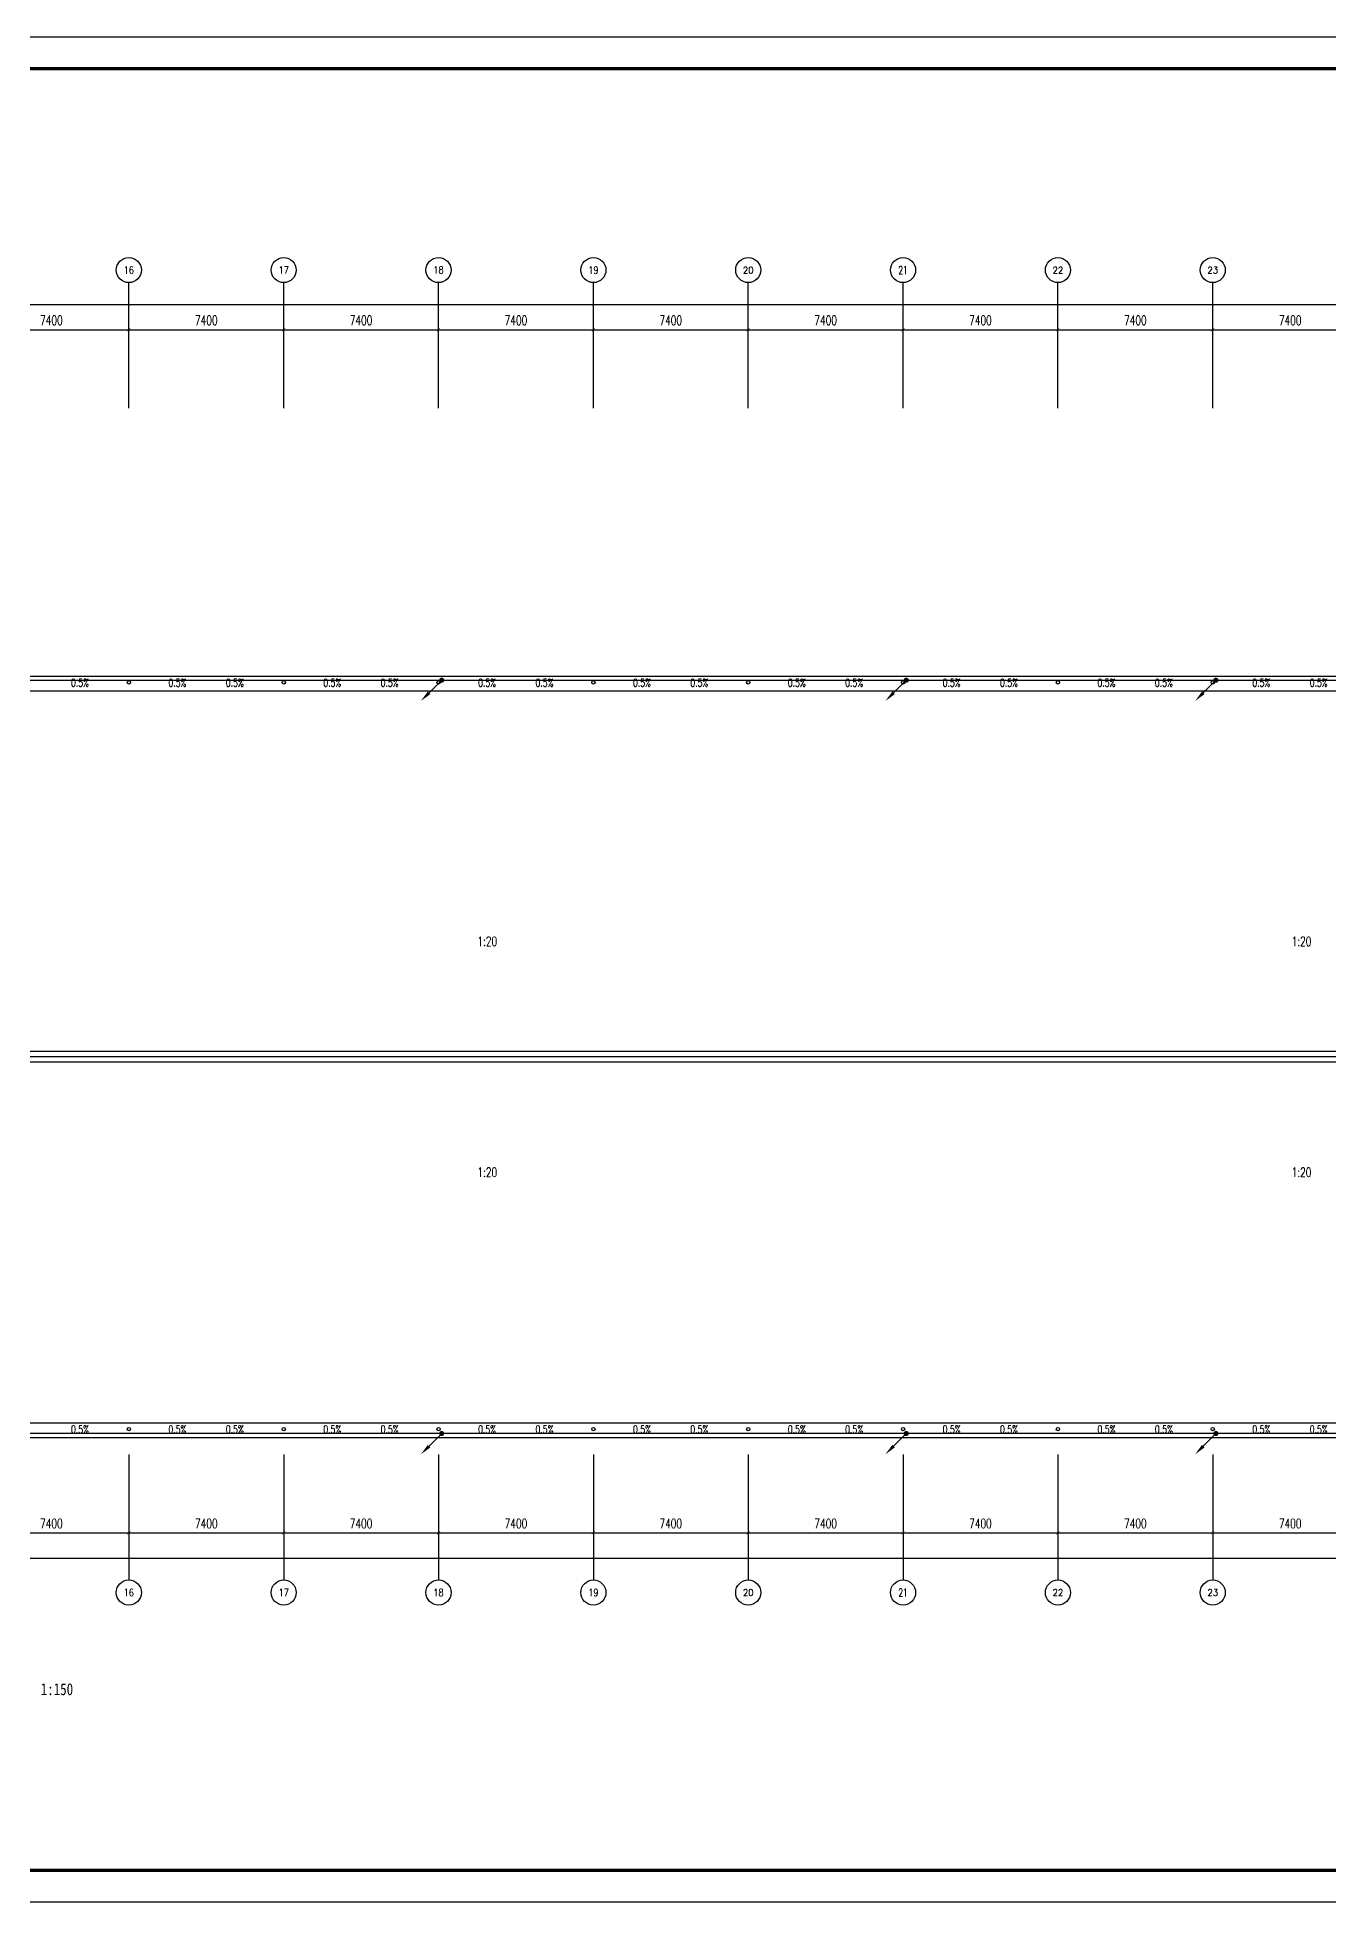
# Model space of a CAD drawing. Extents: x 1751103 to 2598738, y -609732 to 659428.
# Drawn here: x 2214472 to 2276190, y -353364 to -264264 of the extents above; entities that cross this region are included whole.
import ezdxf
from ezdxf.enums import TextEntityAlignment as Align

# ---------------------------------------------------------------- set-up
doc = ezdxf.new("R2010")
doc.units = 0
doc.header["$LTSCALE"] = 1000
doc.header["$MEASUREMENT"] = 0
doc.layers.get('0').update_dxf_attribs({"linetype": 'CONTINUOUS'})
doc.layers.get('DEFPOINTS').update_dxf_attribs({"linetype": 'CONTINUOUS'})
for name, color, linetype in [('AXIS', 3, 'CONTINUOUS'), ('AXIS_TEXT', 7, 'CONTINUOUS'), ('DIM_SYMB', 3, 'CONTINUOUS'), ('LWIRE', 4, 'CONTINUOUS'), ('PUB_TEXT', 7, 'CONTINUOUS'), ('PUB_TITLE', 4, 'CONTINUOUS'), ('TEL_TEXT', 7, 'CONTINUOUS')]:
    doc.layers.add(name, color=color, linetype=linetype)
doc.styles.add('_TCH_AXIS', font='COMPLEX', dxfattribs={"bigfont": 'GBCBIG'})
doc.styles.add('_TCH_DIM', font='SIMPLEX', dxfattribs={"bigfont": 'GBCBIG'})
doc.styles.add('COMPLEX', font='COMPLEX')
doc.styles.add('DIM_FONT', font='SIMPLEX', dxfattribs={"width": 0.7, "bigfont": 'GBCBIG'})
doc.styles.get("Standard").update_dxf_attribs({"font": 'gbenor.shx', "bigfont": 'gbcbig.shx'})
doc.styles.add('新宋体', font='', dxfattribs={"width": 0.8})
doc.styles.get('新宋体').set_extended_font_data('NSimSun')
doc.dimstyles.new('DIMN150', dxfattribs={"dimscale": 1.5, "dimtxt": 300, "dimasz": 100, "dimexe": 250, "dimexo": 300, "dimgap": 150, "dimtad": 1, "dimdec": 0, "dimzin": 0, "dimtxsty": 'DIM_FONT', "dimblk": 'ARCHTICK', "dimcen": 0.09, "dimclrt": 7, "dimazin": 3, "dimtfac": 1, "dimtdec": 0, "dimtix": 1, "dimtmove": 0, "dimatfit": 3, "dimtolj": 1, "dimtzin": 0})

# ---------------------------------------------------------------- blocks, each defined once
blk = doc.blocks.new('_AXISO')
blk.add_circle((0, 0), 0.5)
at = {"layer": 'AXIS_TEXT', "style": 'COMPLEX', "width": 1.041667}
blk.add_attdef('A', text='', height=0.56, dxfattribs=at).set_placement((-0.25, -0.28), (0.25, -0.28), align=Align.FIT)
blk = doc.blocks.new('_ARCHTICK')
at = {"color": 0, "linetype": 'BYBLOCK', "const_width": 0.15}
blk.add_lwpolyline([(-0.5, -0.5), (0.5, 0.5)], dxfattribs=at)
blk = doc.blocks.new('*D130')
at = {"layer": 'AXIS', "color": 0}
for p, q in [((2107848, -329473), (2107848, -334348)), ((2315048, -329473), (2315048, -334348)), ((2107848, -333973), (2315048, -333973))]:
    blk.add_line(p, q, dxfattribs=at)
at = {"layer": 'DEFPOINTS', "color": 0}
for p in [(2107848, -329023), (2315048, -329023), (2315048, -333973)]:
    blk.add_point(p, dxfattribs=at)
at = {"layer": 'AXIS', "color": 0, "xscale": 150, "yscale": 150, "zscale": 150, "rotation": 180}
blk.add_blockref('_ARCHTICK', (2107848, -333973), dxfattribs=at)
at = {"layer": 'AXIS', "color": 0, "xscale": 150, "yscale": 150, "zscale": 150}
blk.add_blockref('_ARCHTICK', (2315048, -333973), dxfattribs=at)
at = {"layer": 'AXIS', "color": 7, "insert": (2211448, -333523), "char_height": 450, "attachment_point": 5, "style": 'DIM_FONT'}
blk.add_mtext('\\A1;207200', dxfattribs=at)
blk = doc.blocks.new('*D145')
at = {"layer": 'AXIS', "color": 0}
for p, q in [((2211448, -329473), (2211448, -333148)), ((2218848, -329473), (2218848, -333148)), ((2211448, -332773), (2218848, -332773))]:
    blk.add_line(p, q, dxfattribs=at)
at = {"layer": 'DEFPOINTS', "color": 0}
for p in [(2211448, -329023), (2218848, -329023), (2218848, -332773)]:
    blk.add_point(p, dxfattribs=at)
at = {"layer": 'AXIS', "color": 0, "xscale": 150, "yscale": 150, "zscale": 150, "rotation": 180}
blk.add_blockref('_ARCHTICK', (2211448, -332773), dxfattribs=at)
at = {"layer": 'AXIS', "color": 0, "xscale": 150, "yscale": 150, "zscale": 150}
blk.add_blockref('_ARCHTICK', (2218848, -332773), dxfattribs=at)
at = {"layer": 'AXIS', "color": 7, "insert": (2215148, -332323), "char_height": 450, "attachment_point": 5, "style": 'DIM_FONT'}
blk.add_mtext('\\A1;7400', dxfattribs=at)
blk = doc.blocks.new('*D146')
at = {"layer": 'AXIS', "color": 0}
for p, q in [((2218848, -329473), (2218848, -333148)), ((2226248, -329473), (2226248, -333148)), ((2218848, -332773), (2226248, -332773))]:
    blk.add_line(p, q, dxfattribs=at)
at = {"layer": 'DEFPOINTS', "color": 0}
for p in [(2218848, -329023), (2226248, -329023), (2226248, -332773)]:
    blk.add_point(p, dxfattribs=at)
at = {"layer": 'AXIS', "color": 0, "xscale": 150, "yscale": 150, "zscale": 150, "rotation": 180}
blk.add_blockref('_ARCHTICK', (2218848, -332773), dxfattribs=at)
at = {"layer": 'AXIS', "color": 0, "xscale": 150, "yscale": 150, "zscale": 150}
blk.add_blockref('_ARCHTICK', (2226248, -332773), dxfattribs=at)
at = {"layer": 'AXIS', "color": 7, "insert": (2222548, -332323), "char_height": 450, "attachment_point": 5, "style": 'DIM_FONT'}
blk.add_mtext('\\A1;7400', dxfattribs=at)
blk = doc.blocks.new('*D147')
at = {"layer": 'AXIS', "color": 0}
for p, q in [((2226248, -329473), (2226248, -333148)), ((2233648, -329473), (2233648, -333148)), ((2226248, -332773), (2233648, -332773))]:
    blk.add_line(p, q, dxfattribs=at)
at = {"layer": 'DEFPOINTS', "color": 0}
for p in [(2226248, -329023), (2233648, -329023), (2233648, -332773)]:
    blk.add_point(p, dxfattribs=at)
at = {"layer": 'AXIS', "color": 0, "xscale": 150, "yscale": 150, "zscale": 150, "rotation": 180}
blk.add_blockref('_ARCHTICK', (2226248, -332773), dxfattribs=at)
at = {"layer": 'AXIS', "color": 0, "xscale": 150, "yscale": 150, "zscale": 150}
blk.add_blockref('_ARCHTICK', (2233648, -332773), dxfattribs=at)
at = {"layer": 'AXIS', "color": 7, "insert": (2229948, -332323), "char_height": 450, "attachment_point": 5, "style": 'DIM_FONT'}
blk.add_mtext('\\A1;7400', dxfattribs=at)
blk = doc.blocks.new('*D148')
at = {"layer": 'AXIS', "color": 0}
for p, q in [((2233648, -329473), (2233648, -333148)), ((2241048, -329473), (2241048, -333148)), ((2233648, -332773), (2241048, -332773))]:
    blk.add_line(p, q, dxfattribs=at)
at = {"layer": 'DEFPOINTS', "color": 0}
for p in [(2233648, -329023), (2241048, -329023), (2241048, -332773)]:
    blk.add_point(p, dxfattribs=at)
at = {"layer": 'AXIS', "color": 0, "xscale": 150, "yscale": 150, "zscale": 150, "rotation": 180}
blk.add_blockref('_ARCHTICK', (2233648, -332773), dxfattribs=at)
at = {"layer": 'AXIS', "color": 0, "xscale": 150, "yscale": 150, "zscale": 150}
blk.add_blockref('_ARCHTICK', (2241048, -332773), dxfattribs=at)
at = {"layer": 'AXIS', "color": 7, "insert": (2237348, -332323), "char_height": 450, "attachment_point": 5, "style": 'DIM_FONT'}
blk.add_mtext('\\A1;7400', dxfattribs=at)
blk = doc.blocks.new('*D149')
at = {"layer": 'AXIS', "color": 0}
for p, q in [((2241048, -329473), (2241048, -333148)), ((2248448, -329473), (2248448, -333148)), ((2241048, -332773), (2248448, -332773))]:
    blk.add_line(p, q, dxfattribs=at)
at = {"layer": 'DEFPOINTS', "color": 0}
for p in [(2241048, -329023), (2248448, -329023), (2248448, -332773)]:
    blk.add_point(p, dxfattribs=at)
at = {"layer": 'AXIS', "color": 0, "xscale": 150, "yscale": 150, "zscale": 150, "rotation": 180}
blk.add_blockref('_ARCHTICK', (2241048, -332773), dxfattribs=at)
at = {"layer": 'AXIS', "color": 0, "xscale": 150, "yscale": 150, "zscale": 150}
blk.add_blockref('_ARCHTICK', (2248448, -332773), dxfattribs=at)
at = {"layer": 'AXIS', "color": 7, "insert": (2244748, -332323), "char_height": 450, "attachment_point": 5, "style": 'DIM_FONT'}
blk.add_mtext('\\A1;7400', dxfattribs=at)
blk = doc.blocks.new('*D150')
at = {"layer": 'AXIS', "color": 0}
for p, q in [((2248448, -329473), (2248448, -333148)), ((2255848, -329473), (2255848, -333148)), ((2248448, -332773), (2255848, -332773))]:
    blk.add_line(p, q, dxfattribs=at)
at = {"layer": 'DEFPOINTS', "color": 0}
for p in [(2248448, -329023), (2255848, -329023), (2255848, -332773)]:
    blk.add_point(p, dxfattribs=at)
at = {"layer": 'AXIS', "color": 0, "xscale": 150, "yscale": 150, "zscale": 150, "rotation": 180}
blk.add_blockref('_ARCHTICK', (2248448, -332773), dxfattribs=at)
at = {"layer": 'AXIS', "color": 0, "xscale": 150, "yscale": 150, "zscale": 150}
blk.add_blockref('_ARCHTICK', (2255848, -332773), dxfattribs=at)
at = {"layer": 'AXIS', "color": 7, "insert": (2252148, -332323), "char_height": 450, "attachment_point": 5, "style": 'DIM_FONT'}
blk.add_mtext('\\A1;7400', dxfattribs=at)
blk = doc.blocks.new('*D151')
at = {"layer": 'AXIS', "color": 0}
for p, q in [((2255848, -329473), (2255848, -333148)), ((2263248, -329473), (2263248, -333148)), ((2255848, -332773), (2263248, -332773))]:
    blk.add_line(p, q, dxfattribs=at)
at = {"layer": 'DEFPOINTS', "color": 0}
for p in [(2255848, -329023), (2263248, -329023), (2263248, -332773)]:
    blk.add_point(p, dxfattribs=at)
at = {"layer": 'AXIS', "color": 0, "xscale": 150, "yscale": 150, "zscale": 150, "rotation": 180}
blk.add_blockref('_ARCHTICK', (2255848, -332773), dxfattribs=at)
at = {"layer": 'AXIS', "color": 0, "xscale": 150, "yscale": 150, "zscale": 150}
blk.add_blockref('_ARCHTICK', (2263248, -332773), dxfattribs=at)
at = {"layer": 'AXIS', "color": 7, "insert": (2259548, -332323), "char_height": 450, "attachment_point": 5, "style": 'DIM_FONT'}
blk.add_mtext('\\A1;7400', dxfattribs=at)
blk = doc.blocks.new('*D152')
at = {"layer": 'AXIS', "color": 0}
for p, q in [((2263248, -329473), (2263248, -333148)), ((2270648, -329473), (2270648, -333148)), ((2263248, -332773), (2270648, -332773))]:
    blk.add_line(p, q, dxfattribs=at)
at = {"layer": 'DEFPOINTS', "color": 0}
for p in [(2263248, -329023), (2270648, -329023), (2270648, -332773)]:
    blk.add_point(p, dxfattribs=at)
at = {"layer": 'AXIS', "color": 0, "xscale": 150, "yscale": 150, "zscale": 150, "rotation": 180}
blk.add_blockref('_ARCHTICK', (2263248, -332773), dxfattribs=at)
at = {"layer": 'AXIS', "color": 0, "xscale": 150, "yscale": 150, "zscale": 150}
blk.add_blockref('_ARCHTICK', (2270648, -332773), dxfattribs=at)
at = {"layer": 'AXIS', "color": 7, "insert": (2266948, -332323), "char_height": 450, "attachment_point": 5, "style": 'DIM_FONT'}
blk.add_mtext('\\A1;7400', dxfattribs=at)
blk = doc.blocks.new('*D153')
at = {"layer": 'AXIS', "color": 0}
for p, q in [((2270648, -329473), (2270648, -333148)), ((2278048, -329473), (2278048, -333148)), ((2270648, -332773), (2278048, -332773))]:
    blk.add_line(p, q, dxfattribs=at)
at = {"layer": 'DEFPOINTS', "color": 0}
for p in [(2270648, -329023), (2278048, -329023), (2278048, -332773)]:
    blk.add_point(p, dxfattribs=at)
at = {"layer": 'AXIS', "color": 0, "xscale": 150, "yscale": 150, "zscale": 150, "rotation": 180}
blk.add_blockref('_ARCHTICK', (2270648, -332773), dxfattribs=at)
at = {"layer": 'AXIS', "color": 0, "xscale": 150, "yscale": 150, "zscale": 150}
blk.add_blockref('_ARCHTICK', (2278048, -332773), dxfattribs=at)
at = {"layer": 'AXIS', "color": 7, "insert": (2274348, -332323), "char_height": 450, "attachment_point": 5, "style": 'DIM_FONT'}
blk.add_mtext('\\A1;7400', dxfattribs=at)
blk = doc.blocks.new('*D177')
at = {"layer": 'AXIS', "color": 0}
for p, q in [((2107848, -278573), (2107848, -273698)), ((2107848, -274073), (2315048, -274073)), ((2315048, -278573), (2315048, -273698))]:
    blk.add_line(p, q, dxfattribs=at)
at = {"layer": 'DEFPOINTS', "color": 0}
for p in [(2315048, -274073), (2107848, -279023), (2315048, -279023)]:
    blk.add_point(p, dxfattribs=at)
at = {"layer": 'AXIS', "color": 0, "xscale": 150, "yscale": 150, "zscale": 150, "rotation": 180}
blk.add_blockref('_ARCHTICK', (2107848, -274073), dxfattribs=at)
at = {"layer": 'AXIS', "color": 0, "xscale": 150, "yscale": 150, "zscale": 150}
blk.add_blockref('_ARCHTICK', (2315048, -274073), dxfattribs=at)
at = {"layer": 'AXIS', "color": 7, "insert": (2211448, -273623), "char_height": 450, "attachment_point": 5, "style": 'DIM_FONT'}
blk.add_mtext('\\A1;207200', dxfattribs=at)
blk = doc.blocks.new('*D192')
at = {"layer": 'AXIS', "color": 0}
for p, q in [((2211448, -278573), (2211448, -274898)), ((2211448, -275273), (2218848, -275273)), ((2218848, -278573), (2218848, -274898))]:
    blk.add_line(p, q, dxfattribs=at)
at = {"layer": 'DEFPOINTS', "color": 0}
for p in [(2218848, -275273), (2211448, -279023), (2218848, -279023)]:
    blk.add_point(p, dxfattribs=at)
at = {"layer": 'AXIS', "color": 0, "xscale": 150, "yscale": 150, "zscale": 150, "rotation": 180}
blk.add_blockref('_ARCHTICK', (2211448, -275273), dxfattribs=at)
at = {"layer": 'AXIS', "color": 0, "xscale": 150, "yscale": 150, "zscale": 150}
blk.add_blockref('_ARCHTICK', (2218848, -275273), dxfattribs=at)
at = {"layer": 'AXIS', "color": 7, "insert": (2215148, -274823), "char_height": 450, "attachment_point": 5, "style": 'DIM_FONT'}
blk.add_mtext('\\A1;7400', dxfattribs=at)
blk = doc.blocks.new('*D193')
at = {"layer": 'AXIS', "color": 0}
for p, q in [((2218848, -278573), (2218848, -274898)), ((2218848, -275273), (2226248, -275273)), ((2226248, -278573), (2226248, -274898))]:
    blk.add_line(p, q, dxfattribs=at)
at = {"layer": 'DEFPOINTS', "color": 0}
for p in [(2226248, -275273), (2218848, -279023), (2226248, -279023)]:
    blk.add_point(p, dxfattribs=at)
at = {"layer": 'AXIS', "color": 0, "xscale": 150, "yscale": 150, "zscale": 150, "rotation": 180}
blk.add_blockref('_ARCHTICK', (2218848, -275273), dxfattribs=at)
at = {"layer": 'AXIS', "color": 0, "xscale": 150, "yscale": 150, "zscale": 150}
blk.add_blockref('_ARCHTICK', (2226248, -275273), dxfattribs=at)
at = {"layer": 'AXIS', "color": 7, "insert": (2222548, -274823), "char_height": 450, "attachment_point": 5, "style": 'DIM_FONT'}
blk.add_mtext('\\A1;7400', dxfattribs=at)
blk = doc.blocks.new('*D194')
at = {"layer": 'AXIS', "color": 0}
for p, q in [((2226248, -278573), (2226248, -274898)), ((2226248, -275273), (2233648, -275273)), ((2233648, -278573), (2233648, -274898))]:
    blk.add_line(p, q, dxfattribs=at)
at = {"layer": 'DEFPOINTS', "color": 0}
for p in [(2233648, -275273), (2226248, -279023), (2233648, -279023)]:
    blk.add_point(p, dxfattribs=at)
at = {"layer": 'AXIS', "color": 0, "xscale": 150, "yscale": 150, "zscale": 150, "rotation": 180}
blk.add_blockref('_ARCHTICK', (2226248, -275273), dxfattribs=at)
at = {"layer": 'AXIS', "color": 0, "xscale": 150, "yscale": 150, "zscale": 150}
blk.add_blockref('_ARCHTICK', (2233648, -275273), dxfattribs=at)
at = {"layer": 'AXIS', "color": 7, "insert": (2229948, -274823), "char_height": 450, "attachment_point": 5, "style": 'DIM_FONT'}
blk.add_mtext('\\A1;7400', dxfattribs=at)
blk = doc.blocks.new('*D195')
at = {"layer": 'AXIS', "color": 0}
for p, q in [((2233648, -278573), (2233648, -274898)), ((2233648, -275273), (2241048, -275273)), ((2241048, -278573), (2241048, -274898))]:
    blk.add_line(p, q, dxfattribs=at)
at = {"layer": 'DEFPOINTS', "color": 0}
for p in [(2241048, -275273), (2233648, -279023), (2241048, -279023)]:
    blk.add_point(p, dxfattribs=at)
at = {"layer": 'AXIS', "color": 0, "xscale": 150, "yscale": 150, "zscale": 150, "rotation": 180}
blk.add_blockref('_ARCHTICK', (2233648, -275273), dxfattribs=at)
at = {"layer": 'AXIS', "color": 0, "xscale": 150, "yscale": 150, "zscale": 150}
blk.add_blockref('_ARCHTICK', (2241048, -275273), dxfattribs=at)
at = {"layer": 'AXIS', "color": 7, "insert": (2237348, -274823), "char_height": 450, "attachment_point": 5, "style": 'DIM_FONT'}
blk.add_mtext('\\A1;7400', dxfattribs=at)
blk = doc.blocks.new('*D196')
at = {"layer": 'AXIS', "color": 0}
for p, q in [((2241048, -278573), (2241048, -274898)), ((2241048, -275273), (2248448, -275273)), ((2248448, -278573), (2248448, -274898))]:
    blk.add_line(p, q, dxfattribs=at)
at = {"layer": 'DEFPOINTS', "color": 0}
for p in [(2248448, -275273), (2241048, -279023), (2248448, -279023)]:
    blk.add_point(p, dxfattribs=at)
at = {"layer": 'AXIS', "color": 0, "xscale": 150, "yscale": 150, "zscale": 150, "rotation": 180}
blk.add_blockref('_ARCHTICK', (2241048, -275273), dxfattribs=at)
at = {"layer": 'AXIS', "color": 0, "xscale": 150, "yscale": 150, "zscale": 150}
blk.add_blockref('_ARCHTICK', (2248448, -275273), dxfattribs=at)
at = {"layer": 'AXIS', "color": 7, "insert": (2244748, -274823), "char_height": 450, "attachment_point": 5, "style": 'DIM_FONT'}
blk.add_mtext('\\A1;7400', dxfattribs=at)
blk = doc.blocks.new('*D197')
at = {"layer": 'AXIS', "color": 0}
for p, q in [((2248448, -278573), (2248448, -274898)), ((2248448, -275273), (2255848, -275273)), ((2255848, -278573), (2255848, -274898))]:
    blk.add_line(p, q, dxfattribs=at)
at = {"layer": 'DEFPOINTS', "color": 0}
for p in [(2255848, -275273), (2248448, -279023), (2255848, -279023)]:
    blk.add_point(p, dxfattribs=at)
at = {"layer": 'AXIS', "color": 0, "xscale": 150, "yscale": 150, "zscale": 150, "rotation": 180}
blk.add_blockref('_ARCHTICK', (2248448, -275273), dxfattribs=at)
at = {"layer": 'AXIS', "color": 0, "xscale": 150, "yscale": 150, "zscale": 150}
blk.add_blockref('_ARCHTICK', (2255848, -275273), dxfattribs=at)
at = {"layer": 'AXIS', "color": 7, "insert": (2252148, -274823), "char_height": 450, "attachment_point": 5, "style": 'DIM_FONT'}
blk.add_mtext('\\A1;7400', dxfattribs=at)
blk = doc.blocks.new('*D198')
at = {"layer": 'AXIS', "color": 0}
for p, q in [((2255848, -278573), (2255848, -274898)), ((2255848, -275273), (2263248, -275273)), ((2263248, -278573), (2263248, -274898))]:
    blk.add_line(p, q, dxfattribs=at)
at = {"layer": 'DEFPOINTS', "color": 0}
for p in [(2263248, -275273), (2255848, -279023), (2263248, -279023)]:
    blk.add_point(p, dxfattribs=at)
at = {"layer": 'AXIS', "color": 0, "xscale": 150, "yscale": 150, "zscale": 150, "rotation": 180}
blk.add_blockref('_ARCHTICK', (2255848, -275273), dxfattribs=at)
at = {"layer": 'AXIS', "color": 0, "xscale": 150, "yscale": 150, "zscale": 150}
blk.add_blockref('_ARCHTICK', (2263248, -275273), dxfattribs=at)
at = {"layer": 'AXIS', "color": 7, "insert": (2259548, -274823), "char_height": 450, "attachment_point": 5, "style": 'DIM_FONT'}
blk.add_mtext('\\A1;7400', dxfattribs=at)
blk = doc.blocks.new('*D199')
at = {"layer": 'AXIS', "color": 0}
for p, q in [((2263248, -278573), (2263248, -274898)), ((2263248, -275273), (2270648, -275273)), ((2270648, -278573), (2270648, -274898))]:
    blk.add_line(p, q, dxfattribs=at)
at = {"layer": 'DEFPOINTS', "color": 0}
for p in [(2270648, -275273), (2263248, -279023), (2270648, -279023)]:
    blk.add_point(p, dxfattribs=at)
at = {"layer": 'AXIS', "color": 0, "xscale": 150, "yscale": 150, "zscale": 150, "rotation": 180}
blk.add_blockref('_ARCHTICK', (2263248, -275273), dxfattribs=at)
at = {"layer": 'AXIS', "color": 0, "xscale": 150, "yscale": 150, "zscale": 150}
blk.add_blockref('_ARCHTICK', (2270648, -275273), dxfattribs=at)
at = {"layer": 'AXIS', "color": 7, "insert": (2266948, -274823), "char_height": 450, "attachment_point": 5, "style": 'DIM_FONT'}
blk.add_mtext('\\A1;7400', dxfattribs=at)
blk = doc.blocks.new('*D200')
at = {"layer": 'AXIS', "color": 0}
for p, q in [((2270648, -278573), (2270648, -274898)), ((2270648, -275273), (2278048, -275273)), ((2278048, -278573), (2278048, -274898))]:
    blk.add_line(p, q, dxfattribs=at)
at = {"layer": 'DEFPOINTS', "color": 0}
for p in [(2278048, -275273), (2270648, -279023), (2278048, -279023)]:
    blk.add_point(p, dxfattribs=at)
at = {"layer": 'AXIS', "color": 0, "xscale": 150, "yscale": 150, "zscale": 150, "rotation": 180}
blk.add_blockref('_ARCHTICK', (2270648, -275273), dxfattribs=at)
at = {"layer": 'AXIS', "color": 0, "xscale": 150, "yscale": 150, "zscale": 150}
blk.add_blockref('_ARCHTICK', (2278048, -275273), dxfattribs=at)
at = {"layer": 'AXIS', "color": 7, "insert": (2274348, -274823), "char_height": 450, "attachment_point": 5, "style": 'DIM_FONT'}
blk.add_mtext('\\A1;7400', dxfattribs=at)
blk = doc.blocks.new('$TELECSYS$00000080')
for p, q in [((-0.7, -0.7), (0, 0)), ((0.1, 0.1), (0.1, 0.1)), ((-0.1, -0.1), (-0.1, -0.1))]:
    blk.add_line(p, q)
at = {"const_width": 0.142}
blk.add_lwpolyline([(0.07, 0, 1), (-0.07, 0, 1)], format="xyb", close=True, dxfattribs=at)
blk.add_solid([(-0.63, -0.77), (-0.77, -0.63), (-1.15, -1.15)])
at = {"width": 0.8, "flags": 9}
blk.add_attdef('A', (0, 0), '', height=0.00002, rotation=180, dxfattribs=at)
blk = doc.blocks.new('FDDGGG')
at = {"color": 8}
for p, q in [((2211597.9, -292023), (2315047.9, -292023)), ((2107847.9, -292523), (2315047.9, -292523)), ((2315047.9, -309773), (2107847.9, -309773)), ((2315047.9, -310023), (2107847.9, -310023)), ((2315047.9, -310273), (2107847.9, -310273)), ((2315047.9, -327523), (2107847.9, -327523)), ((2315047.9, -328023), (2107847.9, -328023))]:
    blk.add_line(p, q, dxfattribs=at)
for points in [[(2107647.9, -279823), (2211797.9, -279823), (2211797.9, -291823), (2315247.9, -291823), (2315247.9, -328223), (2107647.9, -328223)], [(2107847.9, -280023), (2211597.9, -280023), (2211597.9, -292023), (2315047.9, -292023), (2315047.9, -328023), (2107847.9, -328023)], [(2107847.9, -280023), (2211597.9, -280023), (2211597.9, -292023), (2315047.9, -292023), (2315047.9, -328023), (2107847.9, -328023)], [(2107847.9, -292523), (2315047.9, -292523), (2315047.9, -309773), (2107847.9, -309773)]]:
    blk.add_lwpolyline(points, close=True, dxfattribs=at)
for centre in [(2218847.9, -292128.7), (2226247.9, -292128.7), (2233647.9, -292128.7), (2241047.9, -292128.7), (2248447.9, -292128.7), (2255847.9, -292128.7), (2263247.9, -292128.7), (2270647.9, -292128.7), (2218847.9, -327812.2), (2226247.9, -327812.2), (2233647.9, -327812.2), (2241047.9, -327812.2), (2248447.9, -327812.2), (2255847.9, -327812.2), (2263247.9, -327812.2), (2270647.9, -327812.2)]:
    blk.add_circle(centre, 80, dxfattribs=at)
at = {"layer": 'AXIS', "color": 8}
for p, q in [((2218847.9, -279023), (2218847.9, -273023)), ((2226247.9, -279023), (2226247.9, -273023)), ((2233647.9, -279023), (2233647.9, -273023)), ((2241047.9, -279023), (2241047.9, -273023)), ((2248447.9, -279023), (2248447.9, -273023)), ((2255847.9, -279023), (2255847.9, -273023)), ((2263247.9, -279023), (2263247.9, -273023)), ((2270647.9, -279023), (2270647.9, -273023)), ((2218847.9, -329023), (2218847.9, -335023)), ((2226247.9, -329023), (2226247.9, -335023)), ((2233647.9, -329023), (2233647.9, -335023)), ((2241047.9, -329023), (2241047.9, -335023)), ((2248447.9, -329023), (2248447.9, -335023)), ((2255847.9, -329023), (2255847.9, -335023)), ((2263247.9, -329023), (2263247.9, -335023)), ((2270647.9, -329023), (2270647.9, -335023))]:
    blk.add_line(p, q, dxfattribs=at)
at = {"layer": 'DIM_SYMB', "color": 8}
for points in [[(2217136, -292141.7, 0, 0, 0), (2218116.7, -292141.7, 120, 0, 0), (2218566.7, -292141.7, 0, 0, 0)], [(2220559.7, -292141.7, 0, 0, 0), (2219579, -292141.7, 120, 0, 0), (2219129, -292141.7, 0, 0, 0)], [(2224536, -292141.7, 0, 0, 0), (2225516.7, -292141.7, 120, 0, 0), (2225966.7, -292141.7, 0, 0, 0)], [(2227959.7, -292141.7, 0, 0, 0), (2226979, -292141.7, 120, 0, 0), (2226529, -292141.7, 0, 0, 0)], [(2231936, -292141.7, 0, 0, 0), (2232916.7, -292141.7, 120, 0, 0), (2233366.7, -292141.7, 0, 0, 0)], [(2235359.7, -292141.7, 0, 0, 0), (2234379, -292141.7, 120, 0, 0), (2233929, -292141.7, 0, 0, 0)], [(2239336, -292141.7, 0, 0, 0), (2240316.7, -292141.7, 120, 0, 0), (2240766.7, -292141.7, 0, 0, 0)], [(2242759.7, -292141.7, 0, 0, 0), (2241779, -292141.7, 120, 0, 0), (2241329, -292141.7, 0, 0, 0)], [(2246736, -292141.7, 0, 0, 0), (2247716.7, -292141.7, 120, 0, 0), (2248166.7, -292141.7, 0, 0, 0)], [(2250159.7, -292141.7, 0, 0, 0), (2249179, -292141.7, 120, 0, 0), (2248729, -292141.7, 0, 0, 0)], [(2254136, -292141.7, 0, 0, 0), (2255116.7, -292141.7, 120, 0, 0), (2255566.7, -292141.7, 0, 0, 0)], [(2257559.7, -292141.7, 0, 0, 0), (2256579, -292141.7, 120, 0, 0), (2256129, -292141.7, 0, 0, 0)], [(2261536, -292141.7, 0, 0, 0), (2262516.7, -292141.7, 120, 0, 0), (2262966.7, -292141.7, 0, 0, 0)], [(2264959.7, -292141.7, 0, 0, 0), (2263979, -292141.7, 120, 0, 0), (2263529, -292141.7, 0, 0, 0)], [(2268936, -292141.7, 0, 0, 0), (2269916.7, -292141.7, 120, 0, 0), (2270366.7, -292141.7, 0, 0, 0)], [(2272359.7, -292141.7, 0, 0, 0), (2271379, -292141.7, 120, 0, 0), (2270929, -292141.7, 0, 0, 0)], [(2235990.8, -304072.8, 0, 0, 0), (2235990.8, -298050.3, 120, 0, 0), (2235990.8, -297600.3, 0, 0, 0)], [(2274905.5, -304072.8, 0, 0, 0), (2274905.5, -298050.3, 120, 0, 0), (2274905.5, -297600.3, 0, 0, 0)], [(2235990.8, -315973.2, 0, 0, 0), (2235990.8, -321995.7, 120, 0, 0), (2235990.8, -322445.7, 0, 0, 0)], [(2274905.5, -315973.2, 0, 0, 0), (2274905.5, -321995.7, 120, 0, 0), (2274905.5, -322445.7, 0, 0, 0)], [(2217136, -327825.2, 0, 0, 0), (2218116.7, -327825.2, 120, 0, 0), (2218566.7, -327825.2, 0, 0, 0)], [(2220559.7, -327825.2, 0, 0, 0), (2219579, -327825.2, 120, 0, 0), (2219129, -327825.2, 0, 0, 0)], [(2224536, -327825.2, 0, 0, 0), (2225516.7, -327825.2, 120, 0, 0), (2225966.7, -327825.2, 0, 0, 0)], [(2227959.7, -327825.2, 0, 0, 0), (2226979, -327825.2, 120, 0, 0), (2226529, -327825.2, 0, 0, 0)], [(2231936, -327825.2, 0, 0, 0), (2232916.7, -327825.2, 120, 0, 0), (2233366.7, -327825.2, 0, 0, 0)], [(2235359.7, -327825.2, 0, 0, 0), (2234379, -327825.2, 120, 0, 0), (2233929, -327825.2, 0, 0, 0)], [(2239336, -327825.2, 0, 0, 0), (2240316.7, -327825.2, 120, 0, 0), (2240766.7, -327825.2, 0, 0, 0)], [(2242759.7, -327825.2, 0, 0, 0), (2241779, -327825.2, 120, 0, 0), (2241329, -327825.2, 0, 0, 0)], [(2246736, -327825.2, 0, 0, 0), (2247716.7, -327825.2, 120, 0, 0), (2248166.7, -327825.2, 0, 0, 0)], [(2250159.7, -327825.2, 0, 0, 0), (2249179, -327825.2, 120, 0, 0), (2248729, -327825.2, 0, 0, 0)], [(2254136, -327825.2, 0, 0, 0), (2255116.7, -327825.2, 120, 0, 0), (2255566.7, -327825.2, 0, 0, 0)], [(2257559.7, -327825.2, 0, 0, 0), (2256579, -327825.2, 120, 0, 0), (2256129, -327825.2, 0, 0, 0)], [(2261536, -327825.2, 0, 0, 0), (2262516.7, -327825.2, 120, 0, 0), (2262966.7, -327825.2, 0, 0, 0)], [(2264959.7, -327825.2, 0, 0, 0), (2263979, -327825.2, 120, 0, 0), (2263529, -327825.2, 0, 0, 0)], [(2268936, -327825.2, 0, 0, 0), (2269916.7, -327825.2, 120, 0, 0), (2270366.7, -327825.2, 0, 0, 0)], [(2272359.7, -327825.2, 0, 0, 0), (2271379, -327825.2, 120, 0, 0), (2270929, -327825.2, 0, 0, 0)]]:
    blk.add_lwpolyline(points, format="xyseb", dxfattribs=at)
at = {"layer": 'AXIS', "color": 8}
ref = blk.add_blockref('_AXISO', (2218847.9, -272423), dxfattribs=dict(at, xscale=1200, yscale=1200, zscale=1200))
ref.add_attrib('A', '16', dxfattribs={"layer": 'AXIS_TEXT', "color": 8, "height": 347.88, "style": '_TCH_AXIS'}).set_placement((2218607.7, -272596.9), (2219088.1, -272596.9), align=Align.FIT)
ref = blk.add_blockref('_AXISO', (2226247.9, -272423), dxfattribs=dict(at, xscale=1200, yscale=1200, zscale=1200))
ref.add_attrib('A', '17', dxfattribs={"layer": 'AXIS_TEXT', "color": 8, "height": 340.8, "style": '_TCH_AXIS', "width": 1.034483}).set_placement((2226004.4, -272593.4), (2226491.3, -272593.4), align=Align.FIT)
ref = blk.add_blockref('_AXISO', (2233647.9, -272423), dxfattribs=dict(at, xscale=1200, yscale=1200, zscale=1200))
ref.add_attrib('A', '18', dxfattribs={"layer": 'AXIS_TEXT', "color": 8, "height": 340.8, "style": '_TCH_AXIS', "width": 1.034483}).set_placement((2233404.4, -272593.4), (2233891.3, -272593.4), align=Align.FIT)
ref = blk.add_blockref('_AXISO', (2241047.9, -272423), dxfattribs=dict(at, xscale=1200, yscale=1200, zscale=1200))
ref.add_attrib('A', '19', dxfattribs={"layer": 'AXIS_TEXT', "color": 8, "height": 347.88, "style": '_TCH_AXIS'}).set_placement((2240807.7, -272596.9), (2241288.1, -272596.9), align=Align.FIT)
ref = blk.add_blockref('_AXISO', (2248447.9, -272423), dxfattribs=dict(at, xscale=1200, yscale=1200, zscale=1200))
ref.add_attrib('A', '20', dxfattribs={"layer": 'AXIS_TEXT', "color": 8, "height": 314.9, "style": '_TCH_AXIS'}).set_placement((2248193, -272580.4), (2248702.8, -272580.4), align=Align.FIT)
ref = blk.add_blockref('_AXISO', (2255847.9, -272423), dxfattribs=dict(at, xscale=1200, yscale=1200, zscale=1200))
ref.add_attrib('A', '21', dxfattribs={"layer": 'AXIS_TEXT', "color": 8, "height": 378.95, "style": '_TCH_AXIS', "width": 0.862069}).set_placement((2255622.3, -272612.5), (2256073.4, -272612.5), align=Align.FIT)
ref = blk.add_blockref('_AXISO', (2263247.9, -272423), dxfattribs=dict(at, xscale=1200, yscale=1200, zscale=1200))
ref.add_attrib('A', '22', dxfattribs={"layer": 'AXIS_TEXT', "color": 8, "height": 314.9, "style": '_TCH_AXIS'}).set_placement((2262993, -272580.4), (2263502.8, -272580.4), align=Align.FIT)
ref = blk.add_blockref('_AXISO', (2270647.9, -272423), dxfattribs=dict(at, xscale=1200, yscale=1200, zscale=1200))
ref.add_attrib('A', '23', dxfattribs={"layer": 'AXIS_TEXT', "color": 8, "height": 314.9, "style": '_TCH_AXIS'}).set_placement((2270393, -272580.4), (2270902.8, -272580.4), align=Align.FIT)
ref = blk.add_blockref('_AXISO', (2218847.9, -335623), dxfattribs=dict(at, xscale=1200, yscale=1200, zscale=1200))
ref.add_attrib('A', '16', dxfattribs={"layer": 'AXIS_TEXT', "color": 8, "height": 347.88, "style": '_TCH_AXIS'}).set_placement((2218607.7, -335796.9), (2219088.1, -335796.9), align=Align.FIT)
ref = blk.add_blockref('_AXISO', (2226247.9, -335623), dxfattribs=dict(at, xscale=1200, yscale=1200, zscale=1200))
ref.add_attrib('A', '17', dxfattribs={"layer": 'AXIS_TEXT', "color": 8, "height": 340.8, "style": '_TCH_AXIS', "width": 1.034483}).set_placement((2226004.4, -335793.4), (2226491.3, -335793.4), align=Align.FIT)
ref = blk.add_blockref('_AXISO', (2233647.9, -335623), dxfattribs=dict(at, xscale=1200, yscale=1200, zscale=1200))
ref.add_attrib('A', '18', dxfattribs={"layer": 'AXIS_TEXT', "color": 8, "height": 340.8, "style": '_TCH_AXIS', "width": 1.034483}).set_placement((2233404.4, -335793.4), (2233891.3, -335793.4), align=Align.FIT)
ref = blk.add_blockref('_AXISO', (2241047.9, -335623), dxfattribs=dict(at, xscale=1200, yscale=1200, zscale=1200))
ref.add_attrib('A', '19', dxfattribs={"layer": 'AXIS_TEXT', "color": 8, "height": 347.88, "style": '_TCH_AXIS'}).set_placement((2240807.7, -335796.9), (2241288.1, -335796.9), align=Align.FIT)
ref = blk.add_blockref('_AXISO', (2248447.9, -335623), dxfattribs=dict(at, xscale=1200, yscale=1200, zscale=1200))
ref.add_attrib('A', '20', dxfattribs={"layer": 'AXIS_TEXT', "color": 8, "height": 314.9, "style": '_TCH_AXIS'}).set_placement((2248193, -335780.4), (2248702.8, -335780.4), align=Align.FIT)
ref = blk.add_blockref('_AXISO', (2255847.9, -335623), dxfattribs=dict(at, xscale=1200, yscale=1200, zscale=1200))
ref.add_attrib('A', '21', dxfattribs={"layer": 'AXIS_TEXT', "color": 8, "height": 378.95, "style": '_TCH_AXIS', "width": 0.862069}).set_placement((2255622.3, -335812.5), (2256073.4, -335812.5), align=Align.FIT)
ref = blk.add_blockref('_AXISO', (2263247.9, -335623), dxfattribs=dict(at, xscale=1200, yscale=1200, zscale=1200))
ref.add_attrib('A', '22', dxfattribs={"layer": 'AXIS_TEXT', "color": 8, "height": 314.9, "style": '_TCH_AXIS'}).set_placement((2262993, -335780.4), (2263502.8, -335780.4), align=Align.FIT)
ref = blk.add_blockref('_AXISO', (2270647.9, -335623), dxfattribs=dict(at, xscale=1200, yscale=1200, zscale=1200))
ref.add_attrib('A', '23', dxfattribs={"layer": 'AXIS_TEXT', "color": 8, "height": 314.9, "style": '_TCH_AXIS'}).set_placement((2270393, -335780.4), (2270902.8, -335780.4), align=Align.FIT)
at = {"layer": 'PUB_TEXT', "color": 8, "style": '_TCH_DIM', "width": 0.705882}
for s, height, p in [('0.5%%%', 382.5, (2216081.7, -292333)), ('0.5%%%', 382.5, (2220739.7, -292333)), ('0.5%%%', 382.5, (2223481.7, -292333)), ('0.5%%%', 382.5, (2228139.7, -292333)), ('0.5%%%', 382.5, (2230881.7, -292333)), ('0.5%%%', 382.5, (2235539.7, -292333)), ('0.5%%%', 382.5, (2238281.7, -292333)), ('0.5%%%', 382.5, (2242939.7, -292333)), ('0.5%%%', 382.5, (2245681.7, -292333)), ('0.5%%%', 382.5, (2250339.7, -292333)), ('0.5%%%', 382.5, (2253081.7, -292333)), ('0.5%%%', 382.5, (2257739.7, -292333)), ('0.5%%%', 382.5, (2260481.7, -292333)), ('0.5%%%', 382.5, (2265139.7, -292333)), ('0.5%%%', 382.5, (2267881.7, -292333)), ('0.5%%%', 382.5, (2272539.7, -292333)), ('0.5%%%', 382.5, (2275281.7, -292333)), ('1:20', 446.25, (2235503.3, -304729)), ('1:20', 446.25, (2274418, -304729)), ('1:20', 446.25, (2235503.3, -315763.2)), ('1:20', 446.25, (2274418, -315763.2)), ('0.5%%%', 382.5, (2216081.7, -328016.4)), ('0.5%%%', 382.5, (2220739.7, -328016.4)), ('0.5%%%', 382.5, (2223481.7, -328016.4)), ('0.5%%%', 382.5, (2228139.7, -328016.4)), ('0.5%%%', 382.5, (2230881.7, -328016.4)), ('0.5%%%', 382.5, (2235539.7, -328016.4)), ('0.5%%%', 382.5, (2238281.7, -328016.4)), ('0.5%%%', 382.5, (2242939.7, -328016.4)), ('0.5%%%', 382.5, (2245681.7, -328016.4)), ('0.5%%%', 382.5, (2250339.7, -328016.4)), ('0.5%%%', 382.5, (2253081.7, -328016.4)), ('0.5%%%', 382.5, (2257739.7, -328016.4)), ('0.5%%%', 382.5, (2260481.7, -328016.4)), ('0.5%%%', 382.5, (2265139.7, -328016.4)), ('0.5%%%', 382.5, (2267881.7, -328016.4)), ('0.5%%%', 382.5, (2272539.7, -328016.4)), ('0.5%%%', 382.5, (2275281.7, -328016.4))]:
    blk.add_text(s, height=height, dxfattribs=at).set_placement(p)
at = {"layer": 'AXIS', "color": 8}
for p1, p2, distance, picture, middle in [((2107847.9, -279023), (2315047.9, -279023), 4950, '*D177', (2211447.9, -273623)), ((2211447.9, -279023), (2218847.9, -279023), 3750, '*D192', (2215147.9, -274823)), ((2218847.9, -279023), (2226247.9, -279023), 3750, '*D193', (2222547.9, -274823)), ((2226247.9, -279023), (2233647.9, -279023), 3750, '*D194', (2229947.9, -274823)), ((2233647.9, -279023), (2241047.9, -279023), 3750, '*D195', (2237347.9, -274823)), ((2241047.9, -279023), (2248447.9, -279023), 3750, '*D196', (2244747.9, -274823)), ((2248447.9, -279023), (2255847.9, -279023), 3750, '*D197', (2252147.9, -274823)), ((2255847.9, -279023), (2263247.9, -279023), 3750, '*D198', (2259547.9, -274823)), ((2263247.9, -279023), (2270647.9, -279023), 3750, '*D199', (2266947.9, -274823)), ((2270647.9, -279023), (2278047.9, -279023), 3750, '*D200', (2274347.9, -274823)), ((2107847.9, -329023), (2315047.9, -329023), -4950, '*D130', (2211447.9, -333523)), ((2211447.9, -329023), (2218847.9, -329023), -3750, '*D145', (2215147.9, -332323)), ((2218847.9, -329023), (2226247.9, -329023), -3750, '*D146', (2222547.9, -332323)), ((2226247.9, -329023), (2233647.9, -329023), -3750, '*D147', (2229947.9, -332323)), ((2233647.9, -329023), (2241047.9, -329023), -3750, '*D148', (2237347.9, -332323)), ((2241047.9, -329023), (2248447.9, -329023), -3750, '*D149', (2244747.9, -332323)), ((2248447.9, -329023), (2255847.9, -329023), -3750, '*D150', (2252147.9, -332323)), ((2255847.9, -329023), (2263247.9, -329023), -3750, '*D151', (2259547.9, -332323)), ((2263247.9, -329023), (2270647.9, -329023), -3750, '*D152', (2266947.9, -332323)), ((2270647.9, -329023), (2278047.9, -329023), -3750, '*D153', (2274347.9, -332323))]:
    dim = blk.add_aligned_dim(p1=p1, p2=p2, distance=distance, dimstyle='DIMN150', dxfattribs=at)
    dim.commit()
    dim.dimension.update_dxf_attribs({"geometry": picture, "text_midpoint": middle})

msp = doc.modelspace()

# ---------------------------------------------------------------- linework, layer by layer
at = {"layer": 'PUB_TITLE'}
msp.add_lwpolyline([(2088595, -353364), (2340895, -353364), (2340895, -264264), (2088595, -264264)], close=True, dxfattribs=at)
at = {"layer": 'PUB_TITLE', "const_width": 150}
msp.add_lwpolyline([(2092345, -351864), (2339395, -351864), (2339395, -265764), (2092345, -265764)], close=True, dxfattribs=at)

# ---------------------------------------------------------------- block references
msp.add_blockref('FDDGGG', (0, -2966))
at = {"layer": 'LWIRE', "xscale": 864, "yscale": 864, "zscale": 864}
for p in [(2233798, -294989), (2255998, -294989), (2270798, -294989), (2233798, -330989), (2255998, -330989), (2270798, -330989)]:
    msp.add_blockref('$TELECSYS$00000080', p, dxfattribs=at)

# ---------------------------------------------------------------- texts
at = {"layer": 'TEL_TEXT', "color": 1, "style": '新宋体', "width": 0.8}
msp.add_text('1:150', height=569.6, dxfattribs=at).set_placement((2214635, -343493))

doc.saveas('drawing.dxf')
